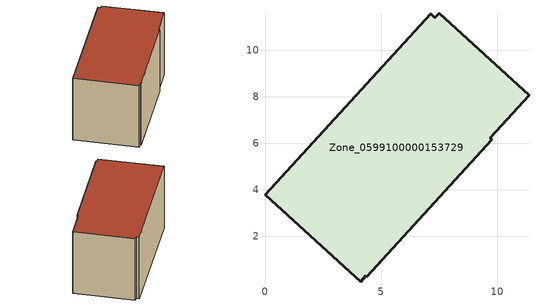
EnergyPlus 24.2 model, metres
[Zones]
Zone_0599100000153729
 floor ground (C_G): 7.31,11.4 7.5,11.58 11.36,8.06 9.69,6.23 9.76,6.15 4.39,0.25 4.34,0.29 4.12,0.04 0,3.79 7.13,11.57 z3.11
 wall outside (C_F): 7.13,11.57 0,3.79 4.12,0.04 4.34,0.29 4.39,0.25 9.76,6.15 9.69,6.23 11.36,8.06 7.5,11.58 7.31,11.4 7.13,11.57 z3.11:9.17
 roof outside (C_R): 4.39,0.25 9.76,6.15 9.69,6.23 11.36,8.06 7.5,11.58 7.31,11.4 7.13,11.57 0,3.79 4.12,0.04 4.34,0.29 z9.17
[BUILDING]
Pand.0599100000153729: North Axis=0; Terrain=City; Loads Convergence Tolerance Value=0.04; Temperature Convergence Tolerance Value=0.4; Solar Distribution=FullExterior; Maximum Number of Warmup Days=25; Minimum Number of Warmup Days=1
[Site:Location]
Rotterdam.The.Hague.AP_ZH_NLD Design_Conditions: Latitude=51.96; Longitude=4.45; Time Zone=1; Elevation=-4.5
[SITE:GROUNDTEMPERATURE:BUILDINGSURFACE]
18, 18, 18, 18, 18, 18, 18, 18, 18, 18, 18, 18
[MATERIAL] Thermal Absorptance=0.9; Solar Absorptance=0.7; Visible Absorptance=0.7
Name | Roughness | Thickness | Conductivity | Density | Specific Heat
G.TC.1946 | MediumSmooth | 0.15 | 1 | 540 | 1210
F.TC.1946 | Rough | 0.3 | 0.857143 | 1920 | 840
R.TC.1946 | MediumRough | 0.2 | 0.909091 | 1500 | 1000
[CONSTRUCTION]
C_G: G.TC.1946
C_F: F.TC.1946
C_R: R.TC.1946
[ZONE]
Zone_0599100000153729: Type=1; Multiplier=1; Ceiling Height=Autocalculate; Volume=Autocalculate; Floor Area=autocalculate; Part of Total Floor Area=Yes
[ZONEINFILTRATION:DESIGNFLOWRATE]
Infil_Zone_0599100000153729: Zone or ZoneList or Space or SpaceList=Zone_0599100000153729; Schedule=AlwaysOn; Design Flow Rate Calculation Method=Flow/Area; Flow Rate per Floor Area=0.003; Constant Term Coefficient=1; Temperature Term Coefficient=0; Velocity Term Coefficient=0; Velocity Squared Term Coefficient=0
[HVACTEMPLATE:ZONE:IDEALLOADSAIRSYSTEM]
Zone_0599100000153729: Maximum Heating Supply Air Temperature=50; Minimum Cooling Supply Air Temperature=13; Maximum Heating Supply Air Humidity Ratio=0.0156; Minimum Cooling Supply Air Humidity Ratio=0.0077; Heating Limit=NoLimit; Cooling Limit=NoLimit; Dehumidification Control Type=ConstantSensibleHeatRatio; Cooling Sensible Heat Ratio=0.7; Dehumidification Setpoint=60; Humidification Control Type=None; Humidification Setpoint=30; Outdoor Air Method=None; Outdoor Air Flow Rate per Person=0.00944; Outdoor Air Flow Rate per Zone Floor Area=0; Outdoor Air Flow Rate per Zone=0; Demand Controlled Ventilation Type=None; Outdoor Air Economizer Type=NoEconomizer; Heat Recovery Type=None; Sensible Heat Recovery Effectiveness=0.7; Latent Heat Recovery Effectiveness=0.65
[ZONECONTROL:THERMOSTAT]
ThermostatControl_Zone_0599100000153729: Zone or ZoneList=Zone_0599100000153729; Control Type Schedule=DualSetpointControlType; Control 1=Thermostat_Zone_0599100000153729; Temperature Difference Between Cutout And Setpoint=0
[THERMOSTATSETPOINT:DUALSETPOINT]
Thermostat_Zone_0599100000153729: Heating Setpoint Temperature Schedule=HeatingSetpoint_Zone_0599100000153729; Cooling Setpoint Temperature Schedule=CoolingSetpoint_Zone_0599100000153729
[SCHEDULE:COMPACT]
HeatingSetpoint_Zone_0599100000153729: Through: 12/31, For: AllDays, Until: 24:00, 21
CoolingSetpoint_Zone_0599100000153729: Through: 12/31, For: AllDays, Until: 24:00, 24
DualSetpointControlType: Through: 12/31, For: AllDays, Until: 24:00, 4
AlwaysOn: Through: 12/31, For: AllDays, Until: 24:00, 1
